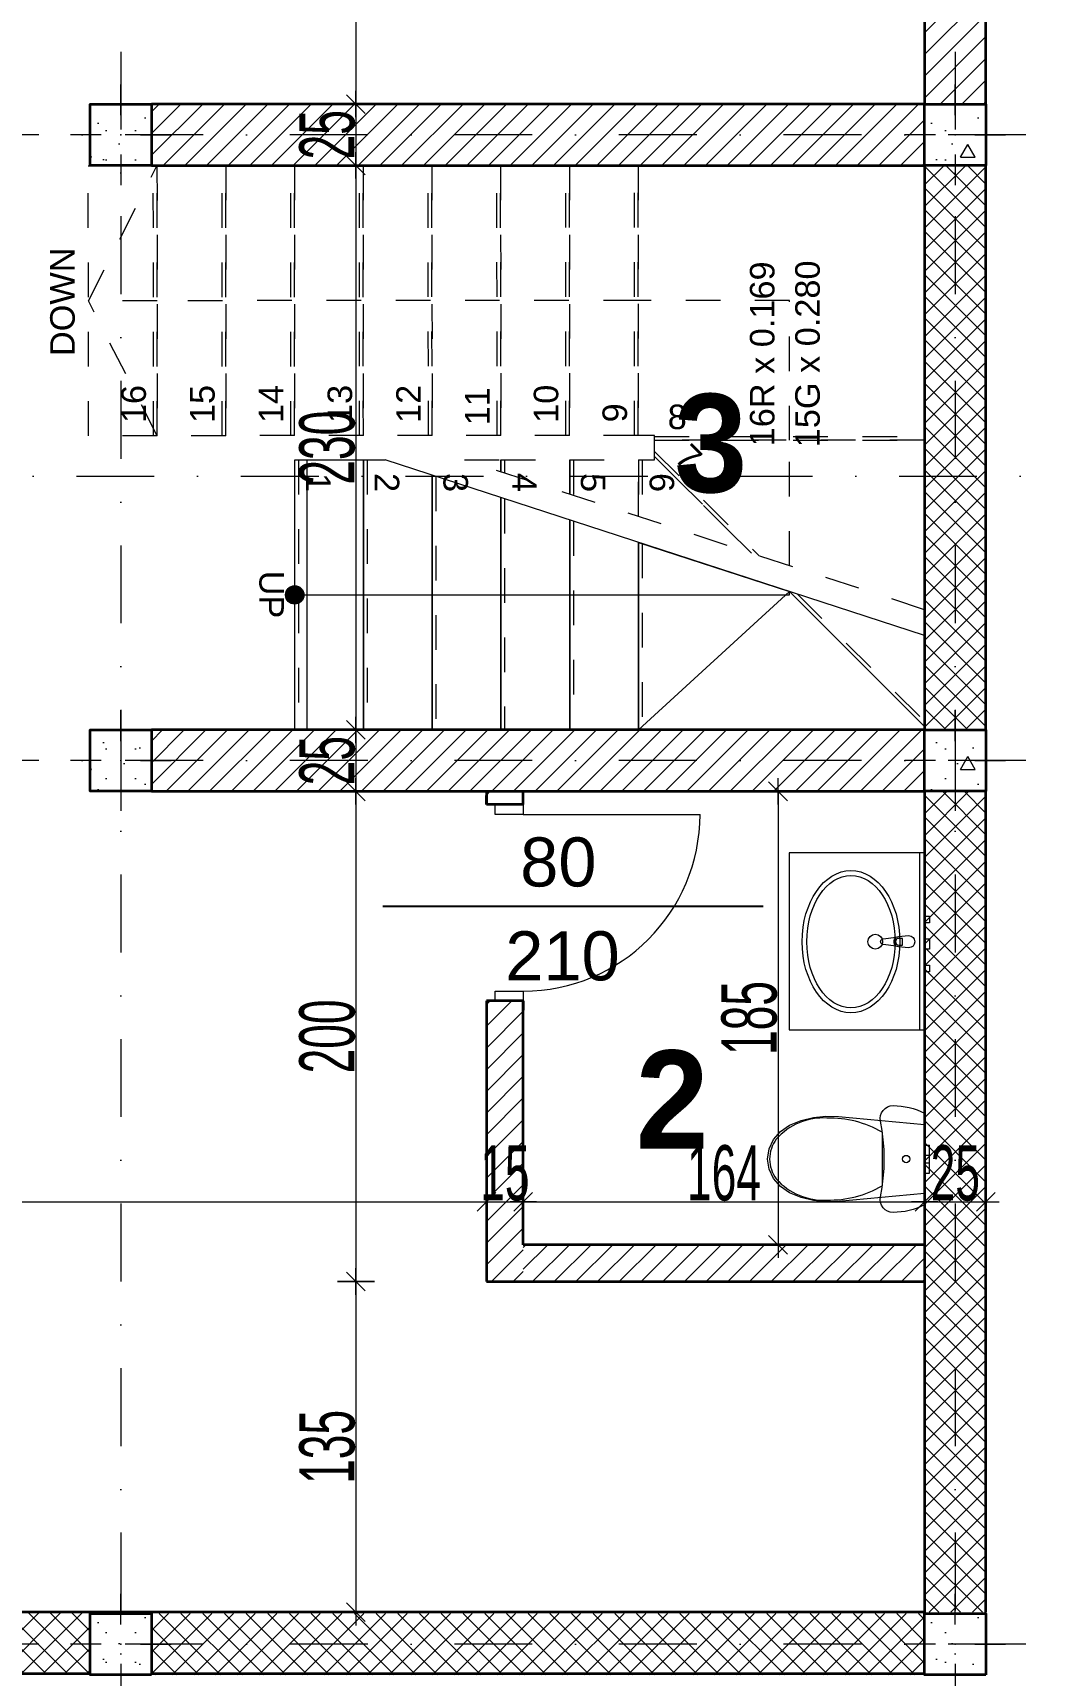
# Model space of a CAD drawing. Header units: millimetres. Extents: x 917196 to 1040943, y -9546 to 18600.
# Drawn here: x 1032558 to 1036634, y 1231 to 7921 of the extents above; entities that cross this region are included whole.
import ezdxf

# ---------------------------------------------------------------- set-up
doc = ezdxf.new("R2010")
doc.units = ezdxf.units.MM
doc.header["$MEASUREMENT"] = 0
doc.linetypes.add('Dot & Dashed', pattern=[670.277762, 317.5, -176.388889, 0, -176.388874])
doc.linetypes.add('Small Dashed', pattern=[282.222222, 141.111111, -141.111111])
for name, color, linetype, lineweight in [('dimenzija', 7, 'Continuous', 13), ('dimenzuja vnatre', 251, 'Continuous', 9), ('New_Structural - Bearing_Pen_No__20', 1, 'Continuous', 0), ('New_Structural - Bearing_Pen_No__27', 7, 'Continuous', 25), ('New_Structural - Bearing_Pen_No__7', 7, 'Continuous', 35), ('New_Structural - Stair & Railing_Pen_No__11', 171, 'Continuous', 18), ('PECAT-4', 10, 'Continuous', 13)]:
    doc.layers.add(name, color=color, linetype=linetype, lineweight=lineweight)
for name, color, linetype, lineweight, true_color in [('Marker - Section_Pen_No__85', 7, 'Continuous', 13, 0xaaaaaa), ('New_MEP - Electrical_Pen_No__75', 7, 'Continuous', 13, 0xaaaaaa), ('New_Structural - Bearing_Pen_No__168', 7, 'Continuous', 13, 0x6a6a6a), ('New_Structural - Bearing_Pen_No__169', 7, 'Continuous', 13, 0x6a6a6a), ('New_Structural - Bearing_Pen_No__5', 7, 'Continuous', 25, 0x40a5ff), ('New_Structural - Bearing_Pen_No__61', 7, 'Continuous', 20, 0x6a6a6a), ('New_Structural - Bearing_Pen_No__8', 7, 'Continuous', 35, 0xa80f02), ('New_Structural - Stair & Railing_Pen_No__71', 7, 'Continuous', 18, 0x6a6a6a), ('New_Structural - Stair & Railing_Pen_No__91', 7, 'Continuous', 13, 0x6a6a6a), ('OSKI', 7, 'Continuous', 20, 0x156a84)]:
    doc.layers.add(name, color=color, linetype=linetype, lineweight=lineweight, true_color=true_color)
doc.layers.add('New_MEP - Electrical', color=7, linetype='Continuous')
doc.styles.add('GENERATED_STYLE_1', font='arial.ttf')
doc.styles.add('PLATEIA', font='CGSAPPS.shx', dxfattribs={"width": 0.6})
doc.styles.add('SWISS', font='')
doc.styles.get('SWISS').set_extended_font_data('MAC C Swiss', bold=True)
doc.dimstyles.new('100v', dxfattribs={"dimtxt": 225, "dimasz": 1, "dimexe": 0.18, "dimexo": 0.0625, "dimgap": 4, "dimtad": 1, "dimdec": 0, "dimlfac": 0.1, "dimzin": 12, "dimdsep": 46, "dimtxsty": 'PLATEIA', "dimblk": 'A$C321216CB', "dimcen": 0.09, "dimse1": 1, "dimse2": 1, "dimclrd": 256, "dimclrt": 256, "dimadec": 3, "dimazin": 0, "dimtfac": 1, "dimtdec": 0, "dimtix": 1, "dimtmove": 2, "dimatfit": 3, "dimldrblk": 'A$C321216CB', "dimfxl": 1, "dimtolj": 1, "dimtzin": 0, "dimlwd": -1, "dimarcsym": 0})
pattern_1 = [(45, (1012807.07, -14138.004), (-44.19417, 44.19417), []), (135, (1012807.07, -14138.004), (-44.19417, -44.19417), [])]
pattern_2 = [(45, (1012807.07, -14138.004), (-44.19417, 44.19417), [])]
pattern_3 = [(0, (1591457, -26256.6), (0, 623.5383), [60, -300]), (0, (1591637, -25944.85), (0, 623.5383), [60, -300]), (60, (1591457, -26256.6), (-540, 311.76916), [60, -300]), (60, (1591817, -26256.6), (-540, 311.76916), [60, -300]), (120, (1591517, -26256.6), (540, 311.76916), [60, -300]), (120, (1591877, -26256.6), (540, 311.76916), [60, -300]), (0, (1591456.98, -26196.62), (0, 120.000005), [0, -120.000005, 0, -180.000007]), (45, (1591516.98, -26196.62), (-84.852817, 84.852817), [0, -90.000004, 0, -150.000006])]

# ---------------------------------------------------------------- blocks, each defined once
blk = doc.blocks.new('A$C321216CB')
for p, q in [((0, -75.3), (0, 75.3)), ((-53.8, 0), (53.8, 0)), ((-38.1, -38.1), (38.1, 38.1))]:
    blk.add_line(p, q)
blk = doc.blocks.new('*D279')
at = {"layer": 'DEFPOINTS', "color": 0, "transparency": 16777216}
for p in [(1026441.8, 1231.2), (1036441.8, 1231.2), (1036441.8, -1360)]:
    blk.add_point(p, dxfattribs=at)
at = {"layer": 'dimenzija', "transparency": 16777216}
blk.add_line((1026442.8, -1360), (1036440.8, -1360), dxfattribs=at)
at = {"layer": 'dimenzija', "transparency": 16777216, "rotation": 180}
blk.add_blockref('A$C321216CB', (1026441.8, -1360), dxfattribs=at)
at = {"layer": 'dimenzija', "transparency": 16777216}
blk.add_blockref('A$C321216CB', (1036441.8, -1360), dxfattribs=at)
at = {"layer": 'dimenzija', "transparency": 16777216, "insert": (1031441.8, -1243.5), "char_height": 225, "attachment_point": 5, "style": 'PLATEIA'}
blk.add_mtext('\\A1;1000', dxfattribs=at)
blk = doc.blocks.new('*D265')
at = {"layer": 'DEFPOINTS', "color": 0, "transparency": 16777216}
for p in [(1036441.8, 10981.2), (1036441.8, 7631.2), (1038909.5, 7631.2)]:
    blk.add_point(p, dxfattribs=at)
at = {"layer": 'dimenzija', "transparency": 16777216}
blk.add_line((1038909.5, 10980.2), (1038909.5, 7632.2), dxfattribs=at)
for p, rotation in [((1038909.5, 10981.2), 90), ((1038909.5, 7631.2), 270)]:
    blk.add_blockref('A$C321216CB', p, dxfattribs=dict(at, rotation=rotation))
at = {"layer": 'dimenzija', "transparency": 16777216, "insert": (1038793, 9306.2), "char_height": 225, "attachment_point": 5, "rotation": 90, "style": 'PLATEIA'}
blk.add_mtext('\\A1;335', dxfattribs=at)
blk = doc.blocks.new('*D266')
at = {"layer": 'DEFPOINTS', "color": 0, "transparency": 16777216}
for p in [(1036441.8, 7631.2), (1036441.8, 7381.2), (1038909.5, 7381.2)]:
    blk.add_point(p, dxfattribs=at)
at = {"layer": 'dimenzija', "transparency": 16777216}
blk.add_line((1038909.5, 7630.2), (1038909.5, 7382.2), dxfattribs=at)
for p, rotation in [((1038909.5, 7631.2), 90), ((1038909.5, 7381.2), 270)]:
    blk.add_blockref('A$C321216CB', p, dxfattribs=dict(at, rotation=rotation))
at = {"layer": 'dimenzija', "transparency": 16777216, "insert": (1038793, 7506.2), "char_height": 225, "attachment_point": 5, "rotation": 90, "style": 'PLATEIA'}
blk.add_mtext('\\A1;25', dxfattribs=at)
blk = doc.blocks.new('*D267')
at = {"layer": 'DEFPOINTS', "color": 0, "transparency": 16777216}
for p in [(1036441.8, 7381.2), (1036441.8, 5081.2), (1038909.5, 5081.2)]:
    blk.add_point(p, dxfattribs=at)
at = {"layer": 'dimenzija', "transparency": 16777216}
blk.add_line((1038909.5, 7380.2), (1038909.5, 5082.2), dxfattribs=at)
for p, rotation in [((1038909.5, 7381.2), 90), ((1038909.5, 5081.2), 270)]:
    blk.add_blockref('A$C321216CB', p, dxfattribs=dict(at, rotation=rotation))
at = {"layer": 'dimenzija', "transparency": 16777216, "insert": (1038793, 6231.2), "char_height": 225, "attachment_point": 5, "rotation": 90, "style": 'PLATEIA'}
blk.add_mtext('\\A1;230', dxfattribs=at)
blk = doc.blocks.new('*D268')
at = {"layer": 'DEFPOINTS', "color": 0, "transparency": 16777216}
for p in [(1036441.8, 5081.2), (1036441.8, 4831.2), (1038909.5, 4831.2)]:
    blk.add_point(p, dxfattribs=at)
at = {"layer": 'dimenzija', "transparency": 16777216}
blk.add_line((1038909.5, 5080.2), (1038909.5, 4832.2), dxfattribs=at)
for p, rotation in [((1038909.5, 5081.2), 90), ((1038909.5, 4831.2), 270)]:
    blk.add_blockref('A$C321216CB', p, dxfattribs=dict(at, rotation=rotation))
at = {"layer": 'dimenzija', "transparency": 16777216, "insert": (1038793, 4956.2), "char_height": 225, "attachment_point": 5, "rotation": 90, "style": 'PLATEIA'}
blk.add_mtext('\\A1;25', dxfattribs=at)
blk = doc.blocks.new('*D269')
at = {"layer": 'DEFPOINTS', "color": 0, "transparency": 16777216}
for p in [(1036441.8, 4831.2), (1036441.8, 1481.2), (1038909.5, 1481.2)]:
    blk.add_point(p, dxfattribs=at)
at = {"layer": 'dimenzija', "transparency": 16777216}
blk.add_line((1038909.5, 4830.2), (1038909.5, 1482.2), dxfattribs=at)
for p, rotation in [((1038909.5, 4831.2), 90), ((1038909.5, 1481.2), 270)]:
    blk.add_blockref('A$C321216CB', p, dxfattribs=dict(at, rotation=rotation))
at = {"layer": 'dimenzija', "transparency": 16777216, "insert": (1038793, 3156.2), "char_height": 225, "attachment_point": 5, "rotation": 90, "style": 'PLATEIA'}
blk.add_mtext('\\A1;335', dxfattribs=at)
blk = doc.blocks.new('*D270')
at = {"layer": 'DEFPOINTS', "color": 0, "transparency": 16777216}
for p in [(1036441.8, 1481.2), (1036472.2, 1231.3), (1038909.5, 1231.3)]:
    blk.add_point(p, dxfattribs=at)
at = {"layer": 'dimenzija', "transparency": 16777216}
blk.add_line((1038909.5, 1480.2), (1038909.5, 1232.3), dxfattribs=at)
for p, rotation in [((1038909.5, 1481.2), 90), ((1038909.5, 1231.3), 270)]:
    blk.add_blockref('A$C321216CB', p, dxfattribs=dict(at, rotation=rotation))
at = {"layer": 'dimenzija', "transparency": 16777216, "insert": (1038793, 1356.3), "char_height": 225, "attachment_point": 5, "rotation": 90, "style": 'PLATEIA'}
blk.add_mtext('\\A1;25', dxfattribs=at)
blk = doc.blocks.new('*D271')
at = {"layer": 'DEFPOINTS', "color": 0, "transparency": 16777216}
for p in [(1036441.8, 11231.2), (1036441.8, 1231.2), (1039312.9, 1231.2)]:
    blk.add_point(p, dxfattribs=at)
at = {"layer": 'dimenzija', "transparency": 16777216}
blk.add_line((1039312.9, 11230.2), (1039312.9, 1232.2), dxfattribs=at)
for p, rotation in [((1039312.9, 11231.2), 90), ((1039312.9, 1231.2), 270)]:
    blk.add_blockref('A$C321216CB', p, dxfattribs=dict(at, rotation=rotation))
at = {"layer": 'dimenzija', "transparency": 16777216, "insert": (1039196.4, 6231.2), "char_height": 225, "attachment_point": 5, "rotation": 90, "style": 'PLATEIA'}
blk.add_mtext('\\A1;1000', dxfattribs=at)
blk = doc.blocks.new('WC 25[11]', base_point=(-523343.7, 24035.6))
at = {"layer": 'New_MEP - Electrical_Pen_No__75', "color": 6, "linetype": 'Continuous', "lineweight": 20}
for p, q in [((-523343.7, 24208.7), (-523452.6, 24208.7)), ((-523234.7, 24208.7), (-523343.7, 24208.7)), ((-523400.7, 24035.6), (-523384, 24035.6)), ((-523400.7, 24035.6), (-523400.7, 24015.6)), ((-523384, 24035.6), (-523359.7, 24035.6)), ((-523359.7, 24035.6), (-523355, 24035.6)), ((-523359.7, 24035.6), (-523359.7, 24015.6)), ((-523355, 24035.6), (-523343.7, 24035.6)), ((-523343.7, 24035.6), (-523332.4, 24035.6)), ((-523332.4, 24035.6), (-523327.7, 24035.6)), ((-523327.7, 24035.6), (-523327.7, 24015.6)), ((-523327.7, 24035.6), (-523303.4, 24035.6)), ((-523303.4, 24035.6), (-523286.7, 24035.6)), ((-523286.7, 24035.6), (-523286.7, 24015.6)), ((-523400.7, 24015.6), (-523384, 24015.6)), ((-523384, 24015.6), (-523359.7, 24015.6)), ((-523359.7, 24015.6), (-523355, 24015.6)), ((-523355, 24015.6), (-523343.7, 24015.6)), ((-523343.7, 24015.6), (-523332.4, 24015.6)), ((-523332.4, 24015.6), (-523327.7, 24015.6)), ((-523327.7, 24015.6), (-523303.4, 24015.6)), ((-523303.4, 24015.6), (-523286.7, 24015.6))]:
    blk.add_line(p, q, dxfattribs=at)
at = {"layer": 'New_MEP - Electrical_Pen_No__75', "color": 6, "linetype": 'Continuous', "lineweight": 20, "flags": 128}
for points in [[(-523513.1, 24489), (-523500.7, 24538.8), (-523481.7, 24585.7), (-523456.1, 24622.9), (-523423, 24651.4), (-523384.7, 24669.4), (-523343.7, 24675.6), (-523302.6, 24669.4), (-523264.3, 24651.4), (-523231.3, 24622.9), (-523205.7, 24585.7), (-523186.7, 24538.8), (-523174.3, 24489), (-523168.8, 24437.7), (-523170.3, 24386), (-523202.7, 24035.6), (-523484.7, 24035.6), (-523517, 24386), (-523518.6, 24437.7)], [(-523530.5, 24035.6), (-523537.6, 24050.7), (-523543.8, 24066.2), (-523549, 24082), (-523553.4, 24098), (-523556.8, 24114.4), (-523559.2, 24130.8), (-523560.7, 24147.4), (-523561.2, 24164.1), (-523559.9, 24175.6), (-523556.1, 24186.6), (-523550, 24196.5), (-523541.9, 24204.8), (-523532.1, 24211.1), (-523521.3, 24215.1), (-523509.7, 24216.6), (-523498.2, 24215.6), (-523459.9, 24208.8), (-523421.3, 24203.9), (-523382.6, 24201), (-523343.7, 24200), (-523304.8, 24201), (-523266, 24203.9), (-523227.5, 24208.8), (-523189.2, 24215.6), (-523177.6, 24216.6), (-523166.1, 24215.1), (-523155.2, 24211.1), (-523145.5, 24204.8), (-523137.4, 24196.5), (-523131.3, 24186.6), (-523127.5, 24175.6), (-523126.2, 24164.1), (-523126.7, 24147.4), (-523128.1, 24130.8), (-523130.6, 24114.4), (-523134, 24098), (-523138.3, 24082), (-523143.6, 24066.2), (-523149.8, 24050.7), (-523156.9, 24035.6)]]:
    blk.add_lwpolyline(points, close=True, dxfattribs=at)
at = {"layer": 'New_MEP - Electrical_Pen_No__75', "color": 6, "linetype": 'Continuous', "lineweight": 20}
for centre, major_axis, start_param, end_param in [((-523254.2, 24447.9), (0, 257.1), 0.725939, 1.626528), ((-523342.9, 24528.4), (0, 138.6), 0.005861, 0.632505), ((-523344.5, 24528.4), (0, 138.6), 5.650681, 6.277324), ((-523433.1, 24447.9), (0, 257.1), 4.656662, 5.55725), ((-523085.6, 24423.6), (0, 425.5), 1.547181, 2.100201), ((-523601.8, 24423.6), (0, 425.5), 4.182987, 4.736007)]:
    blk.add_ellipse(centre, major_axis=major_axis, ratio=0.999377, start_param=start_param, end_param=end_param, dxfattribs=at)
blk.add_ellipse((-523343.7, 24110.6), major_axis=(15, 0), ratio=0.999724, dxfattribs=at)
blk = doc.blocks.new('*D296')
at = {"layer": 'DEFPOINTS', "color": 0, "transparency": 16777216}
for p in [(1034251.2, 10981.2), (1033874.5, 7631.2), (1034685.8, 7631.2)]:
    blk.add_point(p, dxfattribs=at)
at = {"layer": 'dimenzuja vnatre', "transparency": 16777216}
blk.add_line((1033874.5, 10980.2), (1033874.5, 7632.2), dxfattribs=at)
for p, rotation in [((1033874.5, 10981.2), 90), ((1033874.5, 7631.2), 270)]:
    blk.add_blockref('A$C321216CB', p, dxfattribs=dict(at, rotation=rotation))
at = {"layer": 'dimenzuja vnatre', "transparency": 16777216, "insert": (1033758, 9306.2), "char_height": 225, "attachment_point": 5, "rotation": 90, "style": 'PLATEIA'}
blk.add_mtext('\\A1;335', dxfattribs=at)
blk = doc.blocks.new('*D297')
at = {"layer": 'DEFPOINTS', "color": 0, "transparency": 16777216}
for p in [(1034685.8, 7631.2), (1033874.5, 7381.2), (1034616.8, 7381.2)]:
    blk.add_point(p, dxfattribs=at)
at = {"layer": 'dimenzuja vnatre', "transparency": 16777216}
blk.add_line((1033874.5, 7630.2), (1033874.5, 7382.2), dxfattribs=at)
for p, rotation in [((1033874.5, 7631.2), 90), ((1033874.5, 7381.2), 270)]:
    blk.add_blockref('A$C321216CB', p, dxfattribs=dict(at, rotation=rotation))
at = {"layer": 'dimenzuja vnatre', "transparency": 16777216, "insert": (1033758, 7506.2), "char_height": 225, "attachment_point": 5, "rotation": 90, "style": 'PLATEIA'}
blk.add_mtext('\\A1;25', dxfattribs=at)
blk = doc.blocks.new('*D298')
at = {"layer": 'DEFPOINTS', "color": 0, "transparency": 16777216}
for p in [(1034616.8, 7381.2), (1033874.5, 5081.2), (1034657.5, 5081.2)]:
    blk.add_point(p, dxfattribs=at)
at = {"layer": 'dimenzuja vnatre', "transparency": 16777216}
blk.add_line((1033874.5, 7380.2), (1033874.5, 5082.2), dxfattribs=at)
for p, rotation in [((1033874.5, 7381.2), 90), ((1033874.5, 5081.2), 270)]:
    blk.add_blockref('A$C321216CB', p, dxfattribs=dict(at, rotation=rotation))
at = {"layer": 'dimenzuja vnatre', "transparency": 16777216, "insert": (1033758, 6231.2), "char_height": 225, "attachment_point": 5, "rotation": 90, "style": 'PLATEIA'}
blk.add_mtext('\\A1;230', dxfattribs=at)
blk = doc.blocks.new('*D299')
at = {"layer": 'DEFPOINTS', "color": 0, "transparency": 16777216}
for p in [(1034657.5, 5081.2), (1033874.5, 4831.2), (1034680, 4831.2)]:
    blk.add_point(p, dxfattribs=at)
at = {"layer": 'dimenzuja vnatre', "transparency": 16777216}
blk.add_line((1033874.5, 5080.2), (1033874.5, 4832.2), dxfattribs=at)
for p, rotation in [((1033874.5, 5081.2), 90), ((1033874.5, 4831.2), 270)]:
    blk.add_blockref('A$C321216CB', p, dxfattribs=dict(at, rotation=rotation))
at = {"layer": 'dimenzuja vnatre', "transparency": 16777216, "insert": (1033758, 4956.2), "char_height": 225, "attachment_point": 5, "rotation": 90, "style": 'PLATEIA'}
blk.add_mtext('\\A1;25', dxfattribs=at)
blk = doc.blocks.new('*D300')
at = {"layer": 'DEFPOINTS', "color": 0, "transparency": 16777216}
for p in [(1034680, 4831.2), (1033874.5, 2834.1), (1034406.7, 2834.1)]:
    blk.add_point(p, dxfattribs=at)
at = {"layer": 'dimenzuja vnatre', "transparency": 16777216}
blk.add_line((1033874.5, 4830.2), (1033874.5, 2835.1), dxfattribs=at)
for p, rotation in [((1033874.5, 4831.2), 90), ((1033874.5, 2834.1), 270)]:
    blk.add_blockref('A$C321216CB', p, dxfattribs=dict(at, rotation=rotation))
at = {"layer": 'dimenzuja vnatre', "transparency": 16777216, "insert": (1033758, 3832.7), "char_height": 225, "attachment_point": 5, "rotation": 90, "style": 'PLATEIA'}
blk.add_mtext('\\A1;200', dxfattribs=at)
blk = doc.blocks.new('*D301')
at = {"layer": 'DEFPOINTS', "color": 0, "transparency": 16777216}
for p in [(1034406.7, 2834.1), (1033874.5, 1486.6), (1034419.9, 1486.6)]:
    blk.add_point(p, dxfattribs=at)
at = {"layer": 'dimenzuja vnatre', "transparency": 16777216}
blk.add_line((1033874.5, 2833.1), (1033874.5, 1487.6), dxfattribs=at)
for p, rotation in [((1033874.5, 2834.1), 90), ((1033874.5, 1486.6), 270)]:
    blk.add_blockref('A$C321216CB', p, dxfattribs=dict(at, rotation=rotation))
at = {"layer": 'dimenzuja vnatre', "transparency": 16777216, "insert": (1033758, 2160.4), "char_height": 225, "attachment_point": 5, "rotation": 90, "style": 'PLATEIA'}
blk.add_mtext('\\A1;135', dxfattribs=at)
blk = doc.blocks.new('*D303')
at = {"layer": 'DEFPOINTS', "color": 0, "transparency": 16777216}
for p in [(1034406.7, 3158.9), (1034406.7, 2834.1), (1026691.8, 2491.3)]:
    blk.add_point(p, dxfattribs=at)
at = {"layer": 'dimenzuja vnatre', "transparency": 16777216}
blk.add_line((1026692.8, 3158.9), (1034405.7, 3158.9), dxfattribs=at)
at = {"layer": 'dimenzuja vnatre', "transparency": 16777216, "rotation": 180}
blk.add_blockref('A$C321216CB', (1026691.8, 3158.9), dxfattribs=at)
at = {"layer": 'dimenzuja vnatre', "transparency": 16777216}
blk.add_blockref('A$C321216CB', (1034406.7, 3158.9), dxfattribs=at)
at = {"layer": 'dimenzuja vnatre', "transparency": 16777216, "insert": (1030549.3, 3275.4), "char_height": 225, "attachment_point": 5, "style": 'PLATEIA'}
blk.add_mtext('\\A1;771', dxfattribs=at)
blk = doc.blocks.new('*D304')
at = {"layer": 'DEFPOINTS', "color": 0, "transparency": 16777216}
for p in [(1034556.7, 3158.9), (1034556.7, 2984.1), (1034406.7, 2834.1)]:
    blk.add_point(p, dxfattribs=at)
at = {"layer": 'dimenzuja vnatre', "transparency": 16777216}
for p, q in [((1034405.7, 3158.9), (1034404.7, 3158.9)), ((1034406.7, 3158.9), (1034556.7, 3158.9)), ((1034557.7, 3158.9), (1034558.7, 3158.9))]:
    blk.add_line(p, q, dxfattribs=at)
blk.add_blockref('A$C321216CB', (1034406.7, 3158.9), dxfattribs=at)
at = {"layer": 'dimenzuja vnatre', "transparency": 16777216, "rotation": 180}
blk.add_blockref('A$C321216CB', (1034556.7, 3158.9), dxfattribs=at)
at = {"layer": 'dimenzuja vnatre', "transparency": 16777216, "insert": (1034481.7, 3275.4), "char_height": 225, "attachment_point": 5, "style": 'PLATEIA'}
blk.add_mtext('\\A1;15', dxfattribs=at)
blk = doc.blocks.new('*D305')
at = {"layer": 'DEFPOINTS', "color": 0, "transparency": 16777216}
for p in [(1036191.8, 3158.9), (1034556.7, 2984.1), (1036191.8, 2984.1)]:
    blk.add_point(p, dxfattribs=at)
at = {"layer": 'dimenzuja vnatre', "transparency": 16777216}
blk.add_line((1034557.7, 3158.9), (1036190.8, 3158.9), dxfattribs=at)
at = {"layer": 'dimenzuja vnatre', "transparency": 16777216, "rotation": 180}
blk.add_blockref('A$C321216CB', (1034556.7, 3158.9), dxfattribs=at)
at = {"layer": 'dimenzuja vnatre', "transparency": 16777216}
blk.add_blockref('A$C321216CB', (1036191.8, 3158.9), dxfattribs=at)
at = {"layer": 'dimenzuja vnatre', "transparency": 16777216, "insert": (1035374.3, 3275.4), "char_height": 225, "attachment_point": 5, "style": 'PLATEIA'}
blk.add_mtext('\\A1;164', dxfattribs=at)
blk = doc.blocks.new('*D306')
at = {"layer": 'DEFPOINTS', "color": 0, "transparency": 16777216}
for p in [(1036441.8, 3158.9), (1036191.8, 2984.1), (1036441.8, 2984.1)]:
    blk.add_point(p, dxfattribs=at)
at = {"layer": 'dimenzuja vnatre', "transparency": 16777216}
blk.add_line((1036192.8, 3158.9), (1036440.8, 3158.9), dxfattribs=at)
at = {"layer": 'dimenzuja vnatre', "transparency": 16777216, "rotation": 180}
blk.add_blockref('A$C321216CB', (1036191.8, 3158.9), dxfattribs=at)
at = {"layer": 'dimenzuja vnatre', "transparency": 16777216}
blk.add_blockref('A$C321216CB', (1036441.8, 3158.9), dxfattribs=at)
at = {"layer": 'dimenzuja vnatre', "transparency": 16777216, "insert": (1036316.8, 3275.4), "char_height": 225, "attachment_point": 5, "style": 'PLATEIA'}
blk.add_mtext('\\A1;25', dxfattribs=at)
blk = doc.blocks.new('*D307')
at = {"layer": 'DEFPOINTS', "color": 0, "transparency": 16777216}
for p in [(1035594.5, 4831.2), (1035594.5, 2984.1), (1035594.5, 2984.1)]:
    blk.add_point(p, dxfattribs=at)
at = {"layer": 'dimenzuja vnatre', "transparency": 16777216}
blk.add_line((1035594.5, 4830.2), (1035594.5, 2985.1), dxfattribs=at)
for p, rotation in [((1035594.5, 4831.2), 90), ((1035594.5, 2984.1), 270)]:
    blk.add_blockref('A$C321216CB', p, dxfattribs=dict(at, rotation=rotation))
at = {"layer": 'dimenzuja vnatre', "transparency": 16777216, "insert": (1035478, 3907.7), "char_height": 225, "attachment_point": 5, "rotation": 90, "style": 'PLATEIA'}
blk.add_mtext('\\A1;185', dxfattribs=at)

msp = doc.modelspace()

# ---------------------------------------------------------------- hatches: boundary and pattern name
at = {"layer": 'New_Structural - Bearing_Pen_No__168', "linetype": 'Continuous', "lineweight": 13, "true_color": 0x9ea0a3}
h = msp.add_hatch(dxfattribs=at)
h.set_pattern_fill('ANSI31', color=253, scale=500, style=0)
h.set_pattern_definition(pattern_2)
h.paths.add_polyline_path([(1036441.8, 10981.2), (1036191.8, 10981.2), (1036191.8, 7631.2), (1036441.8, 7631.2)])
h = msp.add_hatch(dxfattribs=at)
h.set_pattern_fill('ANSI31', color=253, scale=500, style=0)
h.set_pattern_definition(pattern_2)
h.paths.add_polyline_path([(1036191.8, 7631.2), (1033041.8, 7631.2), (1033041.8, 7381.2), (1036191.8, 7381.2)])
h = msp.add_hatch(dxfattribs=at)
h.set_pattern_fill('ANSI37', color=253, scale=500, style=0)
h.set_pattern_definition(pattern_1)
h.paths.add_polyline_path([(1036191.8, 5081.2), (1036441.8, 5081.2), (1036441.8, 7381.2), (1036191.8, 7381.2)])
h = msp.add_hatch(dxfattribs=at)
h.set_pattern_fill('ANSI31', color=253, scale=500, style=0)
h.set_pattern_definition(pattern_2)
h.paths.add_polyline_path([(1036191.8, 5081.2), (1033041.8, 5081.2), (1033041.8, 4831.2), (1036191.8, 4831.2)])
at = {"layer": 'New_Structural - Bearing_Pen_No__168', "linetype": 'Continuous', "lineweight": 13, "true_color": 0xfe847a}
h = msp.add_hatch(dxfattribs=at)
h.set_pattern_fill('COMMON_BRICK', color=11, style=0, pattern_type=2)
h.set_pattern_definition([(45, (1559315.09, -22554.4), (-91.923878, 91.923878), [])])
h.paths.add_polyline_path([(1034556.7, 4831.2), (1034406.7, 4831.2), (1034406.7, 4777.2), (1034556.7, 4777.2)])
at = {"layer": 'New_Structural - Bearing_Pen_No__168', "linetype": 'Continuous', "lineweight": 13, "true_color": 0x9ea0a3}
h = msp.add_hatch(dxfattribs=at)
h.set_pattern_fill('ANSI37', color=253, scale=500, style=0)
h.set_pattern_definition(pattern_1)
h.paths.add_polyline_path([(1036191.8, 1486.6), (1036441.8, 1486.6), (1036441.8, 4831.2), (1036191.8, 4831.2)])
h = msp.add_hatch(dxfattribs=at)
h.set_pattern_fill('ANSI31', color=253, scale=500, style=0)
h.set_pattern_definition([(45, (974527.82, -61750.296), (-44.194174, 44.194174), [])])
h.paths.add_polyline_path([(1034406.7, 2834.1), (1034556.7, 2834.1), (1034556.7, 3977.2), (1034406.7, 3977.2)])
h = msp.add_hatch(dxfattribs=at)
h.set_pattern_fill('ANSI31', color=253, scale=500, style=0)
h.set_pattern_definition([(45, (974527.82, -61740.296), (-44.194174, 44.194174), [])])
h.paths.add_polyline_path([(1034556.7, 2834.1), (1036191.8, 2834.1), (1036191.8, 2984.1), (1034556.7, 2984.1)])
h = msp.add_hatch(dxfattribs=at)
h.set_pattern_fill('ANSI37', color=253, scale=500, style=0)
h.set_pattern_definition(pattern_1)
h.paths.add_polyline_path([(1032791.8, 1486.6), (1030091.8, 1486.6), (1030091.8, 1236.6), (1032791.8, 1236.6)])
h = msp.add_hatch(dxfattribs=at)
h.set_pattern_fill('ANSI37', color=253, scale=500, style=0)
h.set_pattern_definition(pattern_1)
h.paths.add_polyline_path([(1036191.8, 1481.2), (1033041.8, 1481.2), (1033041.8, 1231.2), (1036191.8, 1231.2)])
at = {"layer": 'New_Structural - Bearing_Pen_No__169', "linetype": 'Continuous', "lineweight": 13, "true_color": 0x68b353}
h = msp.add_hatch(dxfattribs=at)
h.set_pattern_fill('STRUCTURAL_CONCRETE', color=85, style=0, pattern_type=2)
h.set_pattern_definition(pattern_3)
h.paths.add_polyline_path([(1033041.8, 7381.2), (1033041.8, 7631.2), (1032791.8, 7631.2), (1032791.8, 7381.2)])
h = msp.add_hatch(dxfattribs=at)
h.set_pattern_fill('STRUCTURAL_CONCRETE', color=85, style=0, pattern_type=2)
h.set_pattern_definition(pattern_3)
h.paths.add_polyline_path([(1036441.8, 7381.2), (1036441.8, 7631.2), (1036191.8, 7631.2), (1036191.8, 7381.2)])
h = msp.add_hatch(dxfattribs=at)
h.set_pattern_fill('STRUCTURAL_CONCRETE', color=85, style=0, pattern_type=2)
h.set_pattern_definition(pattern_3)
h.paths.add_polyline_path([(1033041.8, 4831.2), (1033041.8, 5081.2), (1032791.8, 5081.2), (1032791.8, 4831.2)])
h = msp.add_hatch(dxfattribs=at)
h.set_pattern_fill('STRUCTURAL_CONCRETE', color=85, style=0, pattern_type=2)
h.set_pattern_definition(pattern_3)
h.paths.add_polyline_path([(1036441.8, 4831.2), (1036441.8, 5081.2), (1036191.8, 5081.2), (1036191.8, 4831.2)])
h = msp.add_hatch(dxfattribs=at)
h.set_pattern_fill('STRUCTURAL_CONCRETE', color=85, style=0, pattern_type=2)
h.set_pattern_definition(pattern_3)
h.paths.add_polyline_path([(1033041.8, 1231.2), (1033041.8, 1481.2), (1032791.8, 1481.2), (1032791.8, 1231.2)])
h = msp.add_hatch(dxfattribs=at)
h.set_pattern_fill('STRUCTURAL_CONCRETE', color=85, style=0, pattern_type=2)
h.set_pattern_definition(pattern_3)
h.paths.add_polyline_path([(1036441.8, 1231.2), (1036441.8, 1481.2), (1036191.8, 1481.2), (1036191.8, 1231.2)])
at = {"layer": 'New_Structural - Stair & Railing_Pen_No__71', "linetype": 'Continuous', "lineweight": 20, "true_color": 0xaaaaff}
msp.add_hatch(color=161, dxfattribs=at).paths.add_polyline_path([(1033625.7, 5668.7, 1), (1033625.7, 5593.7, 1)])

# ---------------------------------------------------------------- linework, layer by layer
at = {"layer": 'Marker - Section_Pen_No__85', "color": 253, "linetype": 'Dot & Dashed', "lineweight": 13, "true_color": 0xaaaaaa}
msp.add_line((1020668.9, 6114.6), (1039950.9, 6114.6), dxfattribs=at)
at = {"layer": 'New_MEP - Electrical_Pen_No__75', "color": 6, "linetype": 'Continuous', "lineweight": 20}
msp.add_line((1036171.8, 3859.4), (1036171.8, 4580.9), dxfattribs=at)
msp.add_lwpolyline([(1035639.3, 3859.4), (1036191.8, 3859.4), (1036191.8, 4580.9), (1035639.3, 4580.9)], close=True, dxfattribs=at)
at = {"layer": 'New_MEP - Electrical_Pen_No__75', "color": 6, "linetype": 'Continuous', "lineweight": 20, "flags": 128}
for points in [[(1036191.8, 4295.6), (1036191.8, 4322.6), (1036211.8, 4322.6), (1036211.8, 4295.6)], [(1036191.8, 4188.1), (1036191.8, 4230.1), (1036211.8, 4230.1), (1036211.8, 4188.1)], [(1036191.8, 4095.6), (1036191.8, 4122.6), (1036211.8, 4122.6), (1036211.8, 4095.6)]]:
    msp.add_lwpolyline(points, close=True, dxfattribs=at)
msp.add_lwpolyline([(1036126.8, 4193.7), (1036084.9, 4197.7, -0.12102), (1036075.4, 4200.9), (1036022.4, 4207.6, -0.882566), (1036022.4, 4229.8), (1036075.4, 4236.4, -0.12102), (1036084.9, 4239.7), (1036126.8, 4243.7, -1)], format="xyb", close=True, dxfattribs=at)
at = {"layer": 'New_MEP - Electrical_Pen_No__75', "color": 6, "linetype": 'Continuous', "lineweight": 20}
msp.add_lwpolyline([(1036087.1, 4232.3, 1), (1036087.1, 4205.1), (1036101.9, 4205.1), (1036101.9, 4232.3)], format="xyb", close=True, dxfattribs=at)
msp.add_circle((1035990.7, 4218.7), 30, dxfattribs=at)
msp.add_arc((1036086.8, 4218.7), 21.1, 122.77103, 237.22897, dxfattribs=at)
for major_axis, ratio in [((0, 290), 0.686667), ((0, 270), 0.666667)]:
    msp.add_ellipse((1035891.8, 4218.7), major_axis=major_axis, ratio=ratio, dxfattribs=at)
at = {"layer": 'New_Structural - Bearing_Pen_No__20', "color": 1, "linetype": 'Continuous', "lineweight": 0}
for p, q in [((1032916.8, 7586.2), (1032916.8, 7711.2)), ((1036316.8, 7586.2), (1036316.8, 7711.2)), ((1032836.8, 7506.2), (1032711.8, 7506.2)), ((1032996.8, 7506.2), (1033121.8, 7506.2)), ((1036236.8, 7506.2), (1036111.8, 7506.2)), ((1036396.8, 7506.2), (1036521.8, 7506.2)), ((1032916.8, 7426.2), (1032916.8, 7301.2)), ((1036316.8, 7426.2), (1036316.8, 7301.2)), ((1032916.8, 5036.2), (1032916.8, 5161.2)), ((1036316.8, 5036.2), (1036316.8, 5161.2)), ((1032836.8, 4956.2), (1032711.8, 4956.2)), ((1032996.8, 4956.2), (1033121.8, 4956.2)), ((1036236.8, 4956.2), (1036111.8, 4956.2)), ((1036396.8, 4956.2), (1036521.8, 4956.2)), ((1032916.8, 4876.2), (1032916.8, 4751.2)), ((1036316.8, 4876.2), (1036316.8, 4751.2)), ((1032916.8, 1436.2), (1032916.8, 1561.2)), ((1036316.8, 1436.2), (1036316.8, 1561.2)), ((1032836.8, 1356.2), (1032711.8, 1356.2)), ((1032996.8, 1356.2), (1033121.8, 1356.2)), ((1036236.8, 1356.2), (1036111.8, 1356.2)), ((1036396.8, 1356.2), (1036521.8, 1356.2)), ((1032916.8, 1276.2), (1032916.8, 1151.2)), ((1036316.8, 1276.2), (1036316.8, 1151.2))]:
    msp.add_line(p, q, dxfattribs=at)
for p in [(1032916.8, 7506.2), (1036316.8, 7506.2), (1032916.8, 4956.2), (1036316.8, 4956.2), (1032916.8, 1356.2), (1036316.8, 1356.2)]:
    msp.add_point(p, dxfattribs=at)
at = {"layer": 'New_Structural - Bearing_Pen_No__27', "color": 7, "linetype": 'Continuous', "lineweight": 35}
for p, q in [((1034406.7, 4777.2), (1034406.7, 4814.2)), ((1034406.7, 4777.2), (1034406.7, 4814.2)), ((1034406.7, 4777.2), (1034406.7, 4814.2)), ((1034441.7, 4777.2), (1034406.7, 4777.2)), ((1034441.7, 4777.2), (1034406.7, 4777.2)), ((1034441.7, 4777.2), (1034406.7, 4777.2)), ((1034556.7, 4777.2), (1034441.7, 4777.2)), ((1034556.7, 4777.2), (1034441.7, 4777.2)), ((1034556.7, 4777.2), (1034441.7, 4777.2)), ((1034556.7, 4777.2), (1034556.7, 4814.2)), ((1034556.7, 4777.2), (1034556.7, 4814.2)), ((1034556.7, 4777.2), (1034556.7, 4814.2)), ((1034406.7, 3977.2), (1034406.7, 3940.2)), ((1034441.7, 3977.2), (1034406.7, 3977.2)), ((1034441.7, 3977.2), (1034406.7, 3977.2)), ((1034441.7, 3977.2), (1034406.7, 3977.2)), ((1034406.7, 3977.2), (1034406.7, 3940.2)), ((1034406.7, 3977.2), (1034406.7, 3940.2)), ((1034556.7, 3977.2), (1034441.7, 3977.2)), ((1034556.7, 3977.2), (1034441.7, 3977.2)), ((1034556.7, 3977.2), (1034441.7, 3977.2)), ((1034556.7, 3977.2), (1034556.7, 3940.2)), ((1034556.7, 2984.1), (1034556.7, 3977.2)), ((1034556.7, 3977.2), (1034556.7, 3940.2)), ((1034556.7, 3977.2), (1034556.7, 3940.2)), ((1034406.7, 3802.3), (1034406.7, 2834.1)), ((1036191.8, 2984.1), (1034556.7, 2984.1)), ((1034406.7, 2834.1), (1036191.8, 2834.1))]:
    msp.add_line(p, q, dxfattribs=at)
for points in [[(1036191.8, 10981.2), (1036191.8, 7631.2)], [(1036441.8, 7631.2), (1036441.8, 10981.2)], [(1036191.8, 7631.2), (1033041.8, 7631.2)], [(1033041.8, 7381.2), (1036191.8, 7381.2)], [(1036191.8, 7381.2), (1036191.8, 5081.2)], [(1036441.8, 5081.2), (1036441.8, 7381.2)], [(1036191.8, 5081.2), (1033041.8, 5081.2)], [(1033041.8, 4831.2), (1036191.8, 4831.2)], [(1034406.7, 4831.2), (1034406.7, 4777.2)], [(1034556.7, 4777.2), (1034556.7, 4831.2)], [(1036191.8, 4831.2), (1036191.8, 1486.6)], [(1036441.8, 1486.6), (1036441.8, 4831.2)], [(1034406.7, 3977.2), (1034406.7, 3802.3)], [(1036191.8, 1486.6), (1026691.8, 1486.6)], [(1030091.8, 1236.6), (1032791.8, 1236.6)], [(1033041.8, 1236.6), (1036191.8, 1236.6)]]:
    msp.add_lwpolyline(points, dxfattribs=at)
at = {"layer": 'New_Structural - Bearing_Pen_No__5', "color": 161, "linetype": 'Continuous', "lineweight": 25, "true_color": 0x40a5ff}
msp.add_line((1035534.1, 4361.5), (1033984.1, 4361.5), dxfattribs=at)
at = {"layer": 'New_Structural - Bearing_Pen_No__61', "color": 251, "linetype": 'Continuous', "lineweight": 20, "true_color": 0x6a6a6a}
for p, q in [((1034441.7, 4737.2), (1034441.7, 4777.2)), ((1034441.7, 4777.2), (1034556.7, 4777.2)), ((1034556.7, 4777.2), (1034556.7, 4737.2)), ((1034556.7, 4737.2), (1034441.7, 4737.2)), ((1034556.7, 4737.2), (1035276.7, 4737.2)), ((1034441.7, 3977.2), (1034441.7, 4017.2)), ((1034441.7, 4017.2), (1034556.7, 4017.2)), ((1034556.7, 4017.2), (1034556.7, 3977.2)), ((1034556.7, 3977.2), (1034441.7, 3977.2))]:
    msp.add_line(p, q, dxfattribs=at)
msp.add_arc((1034556.7, 4737.2), 720, 270, 0, dxfattribs=at)
at = {"layer": 'New_Structural - Bearing_Pen_No__8', "color": 14, "linetype": 'Continuous', "lineweight": 35, "true_color": 0xa80f02}
for points in [[(1033041.8, 7381.2), (1032791.8, 7381.2), (1032791.8, 7631.2), (1033041.8, 7631.2)], [(1036441.8, 7381.2), (1036191.8, 7381.2), (1036191.8, 7631.2), (1036441.8, 7631.2)], [(1033041.8, 4831.2), (1032791.8, 4831.2), (1032791.8, 5081.2), (1033041.8, 5081.2)], [(1036441.8, 4831.2), (1036191.8, 4831.2), (1036191.8, 5081.2), (1036441.8, 5081.2)], [(1033041.8, 1231.2), (1032791.8, 1231.2), (1032791.8, 1481.2), (1033041.8, 1481.2)], [(1036441.8, 1231.2), (1036191.8, 1231.2), (1036191.8, 1481.2), (1036441.8, 1481.2)]]:
    msp.add_lwpolyline(points, close=True, dxfattribs=at)
at = {"layer": 'New_Structural - Stair & Railing_Pen_No__11', "color": 171, "linetype": 'Continuous', "lineweight": 18}
for p, q in [((1033625.7, 6181.2), (1033905.7, 6181.2)), ((1033625.7, 5081.2), (1033625.7, 6181.2)), ((1033905.7, 6181.2), (1033905.7, 5081.2)), ((1033905.7, 6181.2), (1033993.8, 6181.2)), ((1033905.7, 5081.2), (1033905.7, 6181.2)), ((1036191.8, 5466.2), (1033993.8, 6181.2)), ((1034185.7, 6118.8), (1034185.7, 5081.2)), ((1034185.7, 5081.2), (1034185.7, 6118.8)), ((1034465.7, 6027.7), (1034465.7, 5081.2)), ((1034465.7, 5081.2), (1034465.7, 6027.7)), ((1034745.7, 5936.6), (1034745.7, 5081.2)), ((1034745.7, 5081.2), (1034745.7, 5936.6)), ((1035025.7, 5845.5), (1035025.7, 5081.2)), ((1035025.7, 5081.2), (1035025.7, 5845.5)), ((1035025.7, 5845.5), (1035641.8, 5645.1)), ((1033625.7, 5631.2), (1033905.7, 5631.2)), ((1033905.7, 5631.2), (1035641.8, 5631.2)), ((1035641.8, 5645.1), (1035025.7, 5081.2)), ((1035641.8, 5645.1), (1036191.8, 5095.1)), ((1036191.8, 5095.1), (1035641.8, 5645.1)), ((1035641.8, 5631.2), (1035641.8, 5645.1)), ((1036191.8, 5466.2), (1036191.8, 5095.1)), ((1036191.8, 5095.1), (1036191.8, 5081.2)), ((1033905.7, 5081.2), (1033625.7, 5081.2)), ((1034185.7, 5081.2), (1033905.7, 5081.2)), ((1034465.7, 5081.2), (1034185.7, 5081.2)), ((1034745.7, 5081.2), (1034465.7, 5081.2)), ((1035025.7, 5081.2), (1034745.7, 5081.2)), ((1036191.8, 5081.2), (1035025.7, 5081.2))]:
    msp.add_line(p, q, dxfattribs=at)
msp.add_lwpolyline([(1033625.7, 5668.7, -1), (1033625.7, 5593.7, -1)], format="xyb", close=True, dxfattribs=at)
at = {"layer": 'New_Structural - Stair & Railing_Pen_No__91', "color": 161, "linetype": 'Small Dashed', "lineweight": 13, "true_color": 0xaaaaff}
for p, q in [((1032784.3, 7379.8), (1033064.3, 7380)), ((1032785, 6279.8), (1032784.3, 7379.8)), ((1032784.6, 6829.8), (1033064.3, 7380)), ((1033050, 6279.9), (1033049.3, 7379.9)), ((1033064.3, 7380), (1033344.3, 7380.1)), ((1033065, 6280), (1033064.3, 7380)), ((1033064.3, 7380), (1033065, 6280)), ((1033330, 6280.1), (1033329.3, 7380.1)), ((1033344.3, 7380.1), (1033624.3, 7380.3)), ((1033345, 6280.1), (1033344.3, 7380.1)), ((1033344.3, 7380.1), (1033345, 6280.1)), ((1033610, 6280.3), (1033609.3, 7380.3)), ((1033624.3, 7380.3), (1033904.3, 7380.5)), ((1033625, 6280.3), (1033624.3, 7380.3)), ((1033624.3, 7380.3), (1033625, 6280.3)), ((1033890, 6280.5), (1033889.3, 7380.5)), ((1033904.3, 7380.5), (1034184.3, 7380.7)), ((1033905, 6280.5), (1033904.3, 7380.5)), ((1033904.3, 7380.5), (1033905, 6280.5)), ((1034170, 6280.7), (1034169.3, 7380.7)), ((1034184.3, 7380.7), (1034464.3, 7380.9)), ((1034185, 6280.7), (1034184.3, 7380.7)), ((1034184.3, 7380.7), (1034185, 6280.7)), ((1034450, 6280.8), (1034449.3, 7380.8)), ((1034464.3, 7380.9), (1034744.3, 7381)), ((1034465, 6280.9), (1034464.3, 7380.9)), ((1034464.3, 7380.9), (1034465, 6280.9)), ((1034730, 6281), (1034729.3, 7381)), ((1034744.3, 7381), (1035024.3, 7381.2)), ((1034745, 6281), (1034744.3, 7381)), ((1034744.3, 7381), (1034745, 6281)), ((1035010, 6281.2), (1035009.3, 7381.2)), ((1035024.3, 7381.2), (1035024.6, 7381.2)), ((1035025, 6281.2), (1035024.3, 7381.2)), ((1035024.3, 7381.2), (1035025, 6281.2)), ((1035024.6, 7381.2), (1036191.8, 7381.2)), ((1036191.8, 7381.2), (1036191.8, 6261.2)), ((1033064.6, 6830), (1032784.6, 6829.8)), ((1033065, 6280), (1032784.6, 6829.8)), ((1035024.8, 6831.2), (1033064.6, 6830)), ((1035641.8, 6831.2), (1035024.8, 6831.2)), ((1035641.8, 6261.2), (1035641.8, 6831.2)), ((1033065, 6280), (1032785, 6279.8)), ((1033345, 6280.1), (1033065, 6280)), ((1033625, 6280.3), (1033345, 6280.1)), ((1033905, 6280.5), (1033625, 6280.3)), ((1034185, 6280.7), (1033905, 6280.5)), ((1034465, 6280.9), (1034185, 6280.7)), ((1034745, 6281), (1034465, 6280.9)), ((1035025, 6281.2), (1034745, 6281)), ((1035091.8, 6281.2), (1035025, 6281.2)), ((1035091.8, 6261.2), (1035091.8, 6281.2)), ((1035091.8, 6276.2), (1036191.8, 6276.2)), ((1035091.8, 6195.1), (1035091.8, 6261.2)), ((1035091.8, 6261.2), (1036191.8, 6261.2)), ((1036191.8, 6261.2), (1035091.8, 6261.2)), ((1035641.8, 5750.3), (1035641.8, 6261.2)), ((1036191.8, 6261.2), (1036191.8, 5571.3)), ((1033640.7, 6181.2), (1033640.7, 5081.2)), ((1033920.7, 6181.2), (1033920.7, 5081.2)), ((1034317, 6181.2), (1034465.7, 6181.2)), ((1036191.8, 5571.3), (1034317, 6181.2)), ((1034465.7, 6181.2), (1034465.7, 6132.8)), ((1034465.7, 6181.2), (1034745.7, 6181.2)), ((1034465.7, 6132.8), (1034465.7, 6181.2)), ((1034480.7, 6181.2), (1034480.7, 6128)), ((1034745.7, 6181.2), (1034745.7, 6041.8)), ((1034745.7, 6041.8), (1034745.7, 6181.2)), ((1034745.7, 6181.2), (1035025.7, 6181.2)), ((1034760.7, 6181.2), (1034760.7, 6036.9)), ((1035025.7, 6181.2), (1035025.7, 5950.7)), ((1035025.7, 5950.7), (1035025.7, 6181.2)), ((1035025.7, 6181.2), (1035091.8, 6181.2)), ((1035040.7, 6181.2), (1035040.7, 5945.8)), ((1035091.8, 6216.3), (1035517.4, 5790.7)), ((1035091.8, 6181.2), (1035091.8, 6195.1)), ((1035091.8, 6195.1), (1035486, 5801)), ((1035486, 5801), (1035091.8, 6195.1)), ((1034200.7, 6113.9), (1034200.7, 5081.2)), ((1034480.7, 6022.8), (1034480.7, 5081.2)), ((1034760.7, 5931.7), (1034760.7, 5081.2)), ((1035040.7, 5840.6), (1035040.7, 5081.2)), ((1035673.3, 5634.9), (1036191.8, 5116.3))]:
    msp.add_line(p, q, dxfattribs=at)
at = {"layer": 'New_Structural - Stair & Railing_Pen_No__91', "color": 161, "linetype": 'Continuous', "lineweight": 13, "true_color": 0xaaaaff}
for p, q in [((1033675.7, 5081.2), (1033675.7, 6181.2)), ((1033675.7, 6181.2), (1033993.8, 6181.2)), ((1036191.8, 5466.2), (1036191.8, 5081.2)), ((1036191.8, 5081.2), (1033675.7, 5081.2))]:
    msp.add_line(p, q, dxfattribs=at)
at = {"layer": 'OSKI', "linetype": 'Dot & Dashed'}
for p, q in [((1032916.8, 15218.6), (1032916.8, -2909.4)), ((1036316.8, 15218.6), (1036316.8, -2909.4)), ((1039956.5, 7506.2), (1022818.1, 7506.2)), ((1039956.5, 4956.2), (1022818.1, 4956.2)), ((1039956.5, 1356.2), (1022818.1, 1356.2))]:
    msp.add_line(p, q, dxfattribs=at)

# ---------------------------------------------------------------- block references
at = {"layer": 'New_MEP - Electrical', "color": 2, "linetype": 'Continuous', "lineweight": 20, "true_color": 0xffeb28, "rotation": 90}
msp.add_blockref('WC 25[11]', (1036191.8, 3333.2), dxfattribs=at)

# ---------------------------------------------------------------- texts
at = {"layer": 'New_Structural - Bearing_Pen_No__7', "color": 7, "linetype": 'Continuous', "lineweight": 35, "char_height": 200, "attachment_point": 7, "style": 'GENERATED_STYLE_1'}
for s, insert in [('\\A1;\\pt0;80', (1034544.1, 4440.7)), ('\\A1;\\pt0;210', (1034483.3, 4058.2))]:
    msp.add_mtext(s, dxfattribs=dict(at, insert=insert))
at = {"layer": 'New_Structural - Stair & Railing_Pen_No__71', "color": 161, "linetype": 'Continuous', "lineweight": 20, "true_color": 0xaaaaff, "char_height": 100, "style": 'GENERATED_STYLE_1'}
for s, insert, attachment_point, rotation in [('\\A1;DOWN', (1032679.6, 7046.8), 6, 90.03696), ('\\A1;\\pt0,7100;16R x 0.169{\\H0.66x;\\S^  ;\\S^  ;\\S^  ;}', (1035609.2, 6651.8), 8, 90), ('\\A1;\\pt0,7100;15G x 0.280{\\H0.66x;\\S^  ;\\S^  ;\\S^  ;}', (1035664.7, 6651.8), 2, 90), ('\\A1;16', (1032969.9, 6486.7), 6, 90.03696), ('\\A1;15', (1033249.9, 6486.8), 6, 90.03696), ('\\A1;14', (1033529.1, 6487), 6, 90.03696), ('\\A1;13', (1033810, 6487.2), 6, 90.03696), ('\\A1;12', (1034089.1, 6487.4), 6, 90.03696), ('\\A1;11', (1034369.1, 6477.5), 6, 90.03696), ('\\A1;10', (1034649.9, 6487.7), 6, 90.03696), ('\\A1;9', (1034930, 6412), 6, 90.03696), ('\\A1;7', (1035257.6, 6164.7), 6, 315), ('\\A1;1', (1033721.4, 6050.3), 6, 270), ('\\A1;2', (1034001.4, 6050.3), 6, 270), ('\\A1;3', (1034280.6, 6050.3), 6, 270), ('\\A1;4', (1034561.4, 6050.3), 6, 270), ('\\A1;5', (1034840.6, 6050.3), 6, 270), ('\\A1;6', (1035120.6, 6050.3), 6, 270), ('\\A1;UP', (1033530.6, 5536.1), 6, 270)]:
    msp.add_mtext(s, dxfattribs=dict(at, insert=insert, attachment_point=attachment_point, rotation=rotation))
at = {"layer": 'New_Structural - Stair & Railing_Pen_No__71', "color": 161, "linetype": 'Continuous', "lineweight": 20, "true_color": 0xaaaaff, "insert": (1035222.7, 6356.1), "char_height": 100, "attachment_point": 6, "style": 'GENERATED_STYLE_1'}
msp.add_mtext('\\A1;8', dxfattribs=at)
at = {"layer": 'PECAT-4', "linetype": 'Continuous', "style": 'SWISS'}
for s, p in [('3', (1035171.7, 6050.3)), ('2', (1035014.5, 3375.4))]:
    msp.add_text(s, height=400, dxfattribs=at).set_placement(p)

# ---------------------------------------------------------------- dimensions: what is measured, and where the dimension line sits
at = {"layer": 'dimenzija'}
for base, p1, p2, picture, middle in [((1039312.9, 1231.2), (1036441.8, 11231.2), (1036441.8, 1231.2), '*D271', (1039196.4, 6231.2)), ((1038909.5, 7631.2), (1036441.8, 10981.2), (1036441.8, 7631.2), '*D265', (1038793, 9306.2)), ((1038909.5, 7381.2), (1036441.8, 7631.2), (1036441.8, 7381.2), '*D266', (1038793, 7506.2)), ((1038909.5, 5081.2), (1036441.8, 7381.2), (1036441.8, 5081.2), '*D267', (1038793, 6231.2)), ((1038909.5, 4831.2), (1036441.8, 5081.2), (1036441.8, 4831.2), '*D268', (1038793, 4956.2)), ((1038909.5, 1481.2), (1036441.8, 4831.2), (1036441.8, 1481.2), '*D269', (1038793, 3156.2)), ((1038909.5, 1231.3), (1036441.8, 1481.2), (1036472.2, 1231.3), '*D270', (1038793, 1356.3))]:
    dim = msp.add_linear_dim(base=base, p1=p1, p2=p2, angle=90, dimstyle='100v', dxfattribs=at)
    dim.commit()
    dim.dimension.update_dxf_attribs({"geometry": picture, "text_midpoint": middle})
dim = msp.add_linear_dim(base=(1036441.8, -1360), p1=(1026441.8, 1231.2), p2=(1036441.8, 1231.2), dimstyle='100v', dxfattribs=at)
dim.commit()
dim.dimension.update_dxf_attribs({"geometry": '*D279', "text_midpoint": (1031441.8, -1243.5)})
at = {"layer": 'dimenzuja vnatre'}
for base, p1, p2, picture, middle in [((1033874.5, 7631.2), (1034251.2, 10981.2), (1034685.8, 7631.2), '*D296', (1033758, 9306.2)), ((1033874.5, 7381.2), (1034685.8, 7631.2), (1034616.8, 7381.2), '*D297', (1033758, 7506.2)), ((1033874.5, 5081.2), (1034616.8, 7381.2), (1034657.5, 5081.2), '*D298', (1033758, 6231.2)), ((1033874.5, 4831.2), (1034657.5, 5081.2), (1034680, 4831.2), '*D299', (1033758, 4956.2)), ((1033874.5, 2834.1), (1034680, 4831.2), (1034406.7, 2834.1), '*D300', (1033758, 3832.7)), ((1035594.5, 2984.1), (1035594.5, 4831.2), (1035594.5, 2984.1), '*D307', (1035478, 3907.7)), ((1033874.5, 1486.6), (1034406.7, 2834.1), (1034419.9, 1486.6), '*D301', (1033758, 2160.4))]:
    dim = msp.add_linear_dim(base=base, p1=p1, p2=p2, angle=90, dimstyle='100v', dxfattribs=at)
    dim.commit()
    dim.dimension.update_dxf_attribs({"geometry": picture, "text_midpoint": middle})
for base, p1, p2, picture, middle in [((1034406.7, 3158.9), (1026691.8, 2491.3), (1034406.7, 2834.1), '*D303', (1030549.3, 3275.4)), ((1034556.7, 3158.9), (1034406.7, 2834.1), (1034556.7, 2984.1), '*D304', (1034481.7, 3275.4)), ((1036191.8, 3158.9), (1034556.7, 2984.1), (1036191.8, 2984.1), '*D305', (1035374.3, 3275.4)), ((1036441.8, 3158.9), (1036191.8, 2984.1), (1036441.8, 2984.1), '*D306', (1036316.8, 3275.4))]:
    dim = msp.add_linear_dim(base=base, p1=p1, p2=p2, dimstyle='100v', dxfattribs=at)
    dim.commit()
    dim.dimension.update_dxf_attribs({"geometry": picture, "text_midpoint": middle})

doc.saveas('drawing.dxf')
